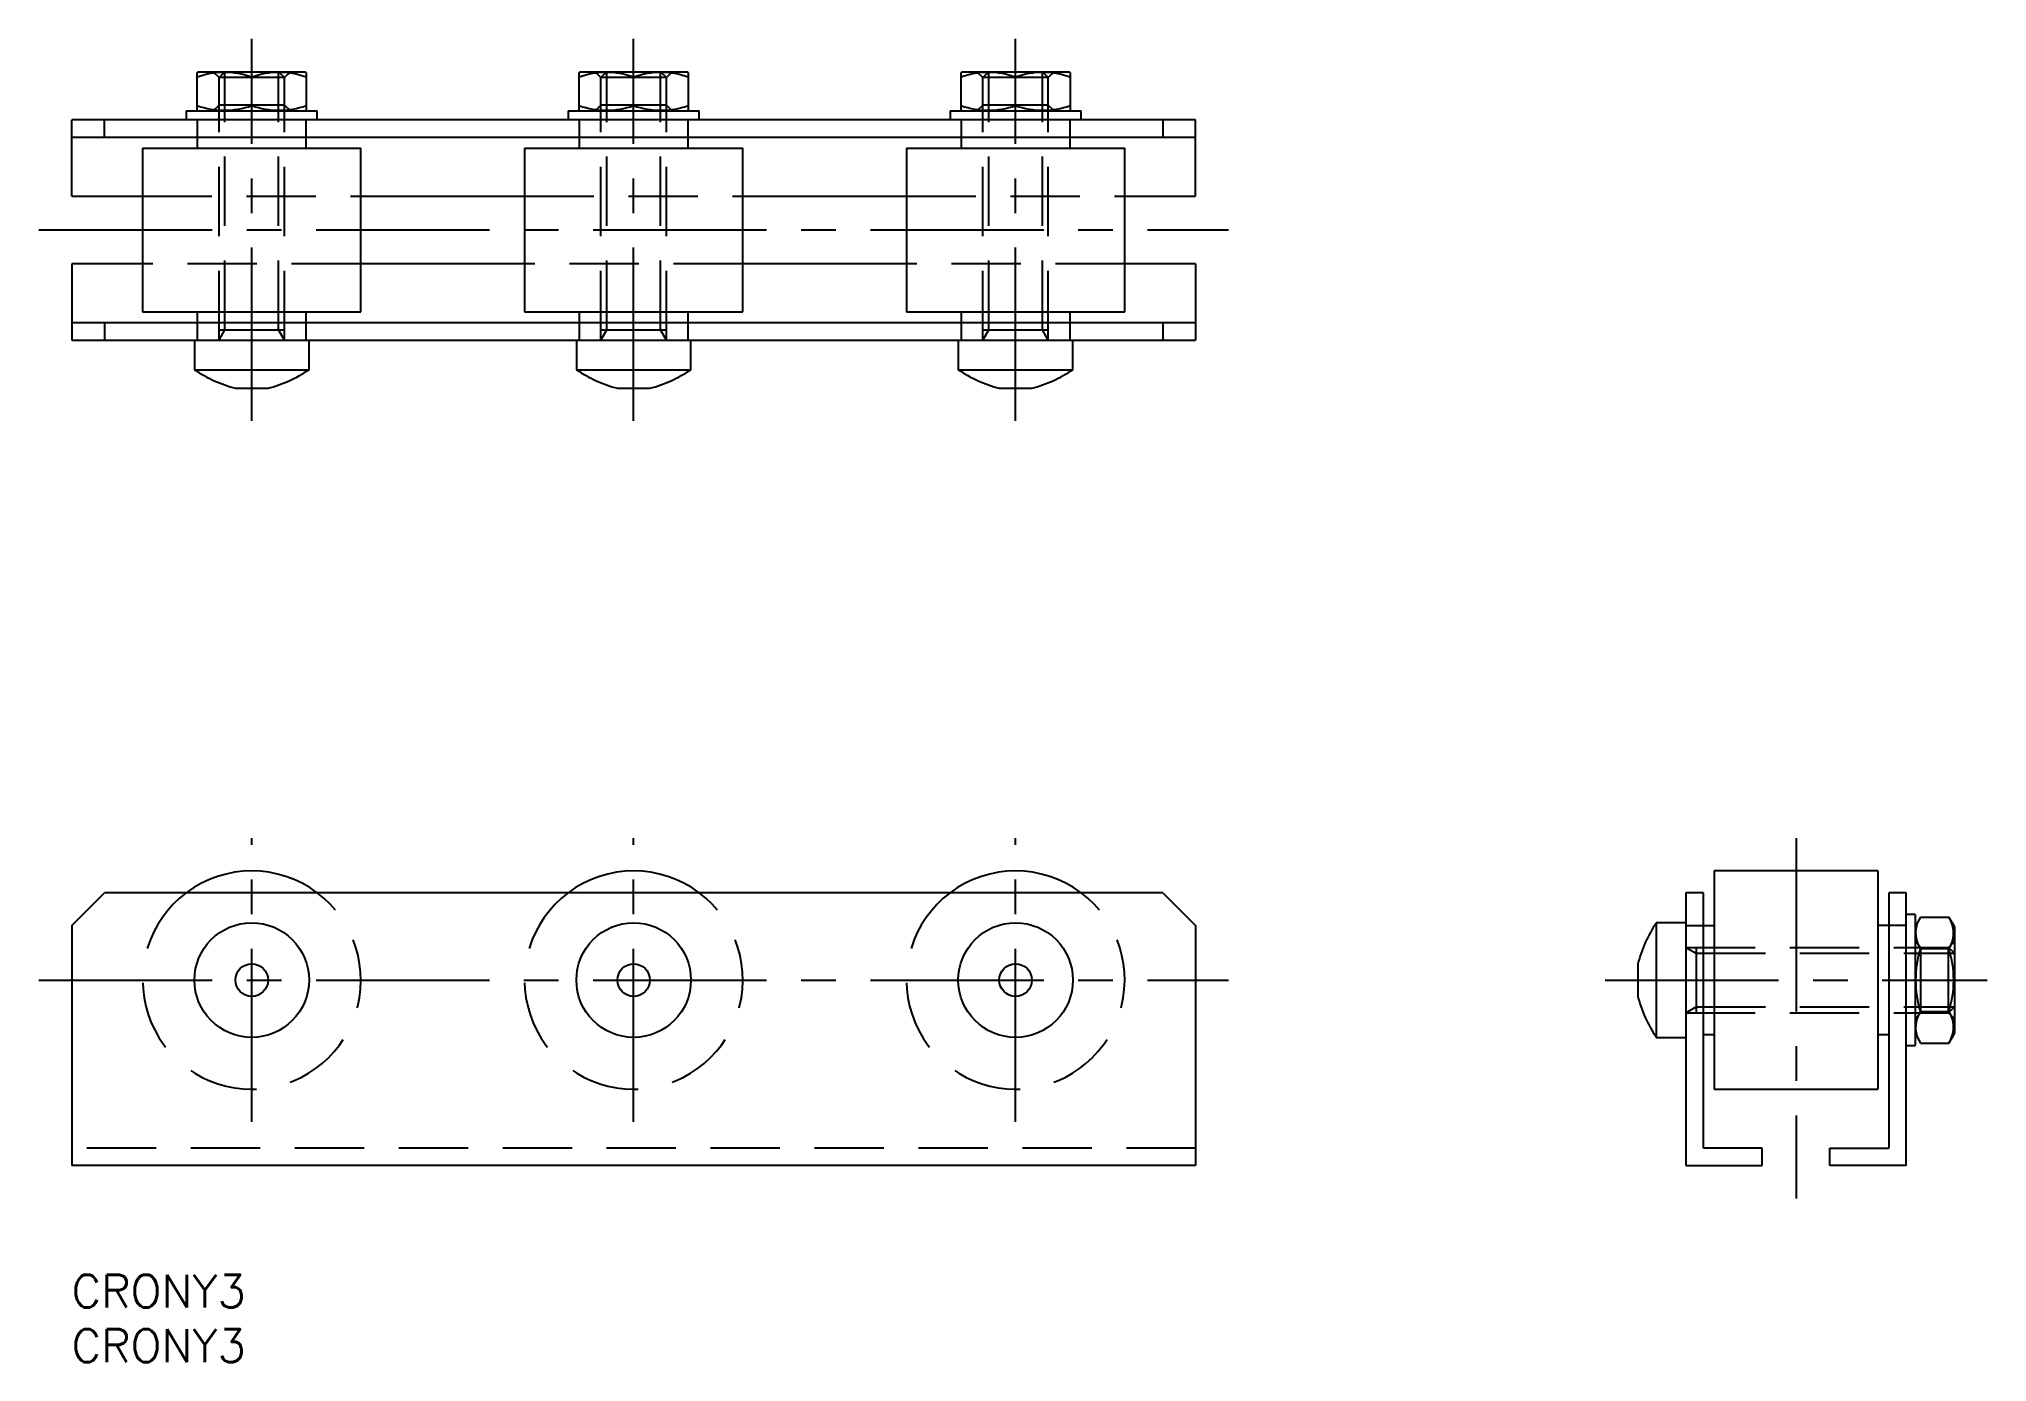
# Model space of a CAD drawing. Extents: x -3 to 176, y -8 to 113.
import ezdxf

# ---------------------------------------------------------------- set-up
doc = ezdxf.new("R2010")
doc.units = 0
doc.header["$LTSCALE"] = 0.5
doc.linetypes.add('CENTER', pattern=[50.8, 31.75, -6.35, 6.35, -6.35])
doc.linetypes.add('DASHED', pattern=[19.05, 12.7, -6.35])
for name, color, linetype in [('MSM_CENTER', 1, 'CENTER'), ('MSM_CONTINUOUS', 7, 'CONTINUOUS'), ('MSM_DASHED', 4, 'DASHED'), ('MSM_PART_NUMBER', 7, 'CONTINUOUS')]:
    doc.layers.add(name, color=color, linetype=linetype)
doc.styles.get("Standard").update_dxf_attribs({"font": 'txt.shx', "height": 3, "bigfont": 'bigfont.shx'})

# ---------------------------------------------------------------- blocks, each defined once
blk = doc.blocks.new('*U28')
at = {"layer": 'MSM_PART_NUMBER'}
blk.add_text('CRONY3', height=3, dxfattribs=at).set_placement((0, -3))
blk = doc.blocks.new('*U29')
at = {"layer": 'MSM_PART_NUMBER'}
blk.add_text('CRONY3', height=3, dxfattribs=at).set_placement((0, -8))

msp = doc.modelspace()

# ---------------------------------------------------------------- linework, layer by layer
at = {"layer": 'MSM_CENTER'}
for p, q in [((16.5, 78.24), (16.5, 113.24)), ((51.5, 78.24), (51.5, 113.24)), ((86.5, 78.24), (86.5, 113.24)), ((-3, 95.74), (106, 95.74)), ((16.5, 14), (16.5, 40)), ((51.5, 14), (51.5, 40)), ((86.5, 14), (86.5, 40)), ((158.03, 40), (158.03, 7)), ((-3, 27), (106, 27)), ((140.53, 27), (175.53, 27))]:
    msp.add_line(p, q, dxfattribs=at)
at = {"layer": 'MSM_CONTINUOUS'}
for p, q in [((11.6, 110.24), (11.5, 110.18)), ((11.5, 106.7), (11.5, 110.18)), ((11.6, 110.24), (21.4, 110.24)), ((16.5, 107.14), (16.5, 109.73)), ((21.5, 110.18), (21.4, 110.24)), ((21.5, 110.18), (21.5, 106.7)), ((46.6, 110.24), (46.5, 110.18)), ((46.5, 106.7), (46.5, 110.18)), ((46.6, 110.24), (56.4, 110.24)), ((51.5, 107.14), (51.5, 109.73)), ((56.5, 110.18), (56.4, 110.24)), ((56.5, 110.18), (56.5, 106.7)), ((81.6, 110.24), (81.5, 110.18)), ((81.5, 106.7), (81.5, 110.18)), ((81.6, 110.24), (91.4, 110.24)), ((86.5, 107.14), (86.5, 109.73)), ((91.5, 110.18), (91.4, 110.24)), ((91.5, 110.18), (91.5, 106.7)), ((0, 98.84), (0, 105.84)), ((103, 105.84), (0, 105.84)), ((3, 104.24), (3, 105.84)), ((10.5, 106.64), (10.5, 105.84)), ((10.5, 106.64), (22.5, 106.64)), ((11.5, 106.7), (11.6, 106.64)), ((21.4, 106.64), (21.5, 106.7)), ((22.5, 105.84), (22.5, 106.64)), ((45.5, 106.64), (45.5, 105.84)), ((45.5, 106.64), (57.5, 106.64)), ((46.5, 106.7), (46.6, 106.64)), ((56.4, 106.64), (56.5, 106.7)), ((57.5, 105.84), (57.5, 106.64)), ((80.5, 106.64), (80.5, 105.84)), ((80.5, 106.64), (92.5, 106.64)), ((81.5, 106.7), (81.6, 106.64)), ((91.4, 106.64), (91.5, 106.7)), ((92.5, 105.84), (92.5, 106.64)), ((100, 105.84), (100, 104.24)), ((103, 98.84), (103, 105.84)), ((0, 104.24), (103, 104.24)), ((11.5, 104.24), (11.5, 103.24)), ((21.5, 103.24), (21.5, 104.24)), ((46.5, 104.24), (46.5, 103.24)), ((56.5, 103.24), (56.5, 104.24)), ((81.5, 104.24), (81.5, 103.24)), ((91.5, 103.24), (91.5, 104.24)), ((6.5, 103.24), (6.5, 88.24)), ((6.5, 103.24), (26.5, 103.24)), ((26.5, 88.24), (26.5, 103.24)), ((41.5, 103.24), (41.5, 88.24)), ((41.5, 103.24), (61.5, 103.24)), ((61.5, 88.24), (61.5, 103.24)), ((76.5, 103.24), (76.5, 88.24)), ((76.5, 103.24), (96.5, 103.24)), ((96.5, 88.24), (96.5, 103.24)), ((0, 98.84), (6.5, 98.84)), ((26.5, 98.84), (41.5, 98.84)), ((61.5, 98.84), (76.5, 98.84)), ((96.5, 98.84), (103, 98.84)), ((0, 92.64), (0, 85.64)), ((6.5, 92.64), (0, 92.64)), ((41.5, 92.64), (26.5, 92.64)), ((76.5, 92.64), (61.5, 92.64)), ((103, 92.64), (96.5, 92.64)), ((103, 92.64), (103, 85.64)), ((6.5, 88.24), (26.5, 88.24)), ((11.5, 88.24), (11.5, 87.24)), ((21.5, 87.24), (21.5, 88.24)), ((41.5, 88.24), (61.5, 88.24)), ((46.5, 88.24), (46.5, 87.24)), ((56.5, 87.24), (56.5, 88.24)), ((76.5, 88.24), (96.5, 88.24)), ((81.5, 88.24), (81.5, 87.24)), ((91.5, 87.24), (91.5, 88.24)), ((103, 87.24), (0, 87.24)), ((3, 87.24), (3, 85.64)), ((100, 87.24), (100, 85.64)), ((0, 85.64), (103, 85.64)), ((11.25, 85.64), (11.25, 82.93)), ((21.75, 82.93), (21.75, 85.64)), ((46.25, 85.64), (46.25, 82.93)), ((56.75, 82.93), (56.75, 85.64)), ((81.25, 85.64), (81.25, 82.93)), ((91.75, 82.93), (91.75, 85.64)), ((11.25, 82.93), (21.75, 82.93)), ((46.25, 82.93), (56.75, 82.93)), ((81.25, 82.93), (91.75, 82.93)), ((15.01, 81.24), (17.99, 81.24)), ((50.01, 81.24), (52.99, 81.24)), ((85.01, 81.24), (87.99, 81.24)), ((150.53, 37), (150.53, 17)), ((165.53, 37), (150.53, 37)), ((165.53, 37), (165.53, 17)), ((0, 32), (3, 35)), ((100, 35), (3, 35)), ((100, 35), (103, 32)), ((149.53, 35), (147.93, 35)), ((147.93, 35), (147.93, 10)), ((149.53, 11.6), (149.53, 35)), ((166.53, 35), (166.53, 11.6)), ((168.13, 35), (166.53, 35)), ((168.13, 10), (168.13, 35)), ((145.22, 32.25), (145.22, 21.75)), ((147.93, 32.25), (145.22, 32.25)), ((168.93, 33), (168.13, 33)), ((168.93, 33), (168.93, 21)), ((169.43, 32.77), (168.93, 31.9)), ((169.43, 32.77), (172.02, 32.77)), ((172.53, 31.9), (172.02, 32.77)), ((0, 32), (0, 10)), ((103, 32), (103, 10)), ((147.93, 32), (150.53, 32)), ((168.13, 32), (165.53, 32)), ((172.53, 31.9), (172.53, 22.1)), ((169.43, 29.89), (172.02, 29.89)), ((143.53, 28.49), (143.53, 25.51)), ((169.43, 24.11), (172.02, 24.11)), ((145.22, 21.75), (147.93, 21.75)), ((149.53, 22), (150.53, 22)), ((165.53, 22), (166.53, 22)), ((168.93, 22.1), (169.43, 21.23)), ((172.02, 21.23), (172.53, 22.1)), ((168.13, 21), (168.93, 21)), ((169.43, 21.23), (172.02, 21.23)), ((150.53, 17), (165.53, 17)), ((154.93, 11.6), (149.53, 11.6)), ((154.93, 10), (154.93, 11.6)), ((161.13, 11.6), (166.53, 11.6)), ((161.13, 10), (161.13, 11.6)), ((103, 10), (0, 10)), ((147.93, 10), (154.93, 10)), ((168.13, 10), (161.13, 10))]:
    msp.add_line(p, q, dxfattribs=at)
for centre, radius in [((16.5, 27), 5.25), ((51.5, 27), 5.25), ((86.5, 27), 5.25), ((16.5, 27), 1.49), ((51.5, 27), 1.49), ((86.5, 27), 1.49)]:
    msp.add_circle(centre, radius, dxfattribs=at)
for centre, radius, start, end in [((14, 102.81), 7.37, 70.1592, 109.8408), ((19, 102.81), 7.37, 70.1592, 109.8408), ((49, 102.81), 7.37, 70.1592, 109.8408), ((54, 102.81), 7.37, 70.1592, 109.8408), ((84, 102.81), 7.37, 70.1592, 109.8408), ((89, 102.81), 7.37, 70.1592, 109.8408), ((14, 114.07), 7.37, 250.1592, 289.8408), ((19, 114.07), 7.37, 250.1592, 289.8408), ((49, 114.07), 7.37, 250.1592, 289.8408), ((54, 114.07), 7.37, 250.1592, 289.8408), ((84, 114.07), 7.37, 250.1592, 289.8408), ((89, 114.07), 7.37, 250.1592, 289.8408), ((18.04, 92.97), 12.12, 235.9445, 255.5214), ((14.96, 92.97), 12.12, 284.4786, 304.0555), ((53.04, 92.97), 12.12, 235.9445, 255.5214), ((49.96, 92.97), 12.12, 284.4786, 304.0555), ((88.04, 92.97), 12.12, 235.9445, 255.5214), ((84.96, 92.97), 12.12, 284.4786, 304.0555), ((16.5, 27), 10, 53.1301, 126.8699), ((51.5, 27), 10, 53.1301, 126.8699), ((86.5, 27), 10, 53.1301, 126.8699), ((155.26, 25.46), 12.12, 145.9445, 165.5214), ((171.54, 31.33), 2.56, 154.3574, 214.3573), ((169.91, 31.33), 2.56, 325.6427, 25.6426), ((178.59, 27), 9.61, 162.5124, 197.4876), ((162.86, 27), 9.61, 342.5124, 17.4876), ((155.26, 28.54), 12.12, 194.4786, 214.0555), ((171.54, 22.67), 2.56, 145.6427, 205.6426), ((169.91, 22.67), 2.56, 334.3574, 34.3573)]:
    msp.add_arc(centre, radius, start, end, dxfattribs=at)
at = {"layer": 'MSM_DASHED'}
for p, q in [((12.96, 110.24), (13.5, 109.7)), ((14.04, 110.24), (13.5, 109.7)), ((19.5, 109.7), (13.5, 109.7)), ((13.5, 85.64), (13.5, 109.7)), ((14.04, 86.58), (14.04, 110.24)), ((18.96, 110.24), (19.5, 109.7)), ((18.96, 86.58), (18.96, 110.24)), ((20.04, 110.24), (19.5, 109.7)), ((19.5, 85.64), (19.5, 109.7)), ((47.96, 110.24), (48.5, 109.7)), ((49.04, 110.24), (48.5, 109.7)), ((54.5, 109.7), (48.5, 109.7)), ((48.5, 85.64), (48.5, 109.7)), ((49.04, 86.58), (49.04, 110.24)), ((53.96, 110.24), (54.5, 109.7)), ((53.96, 86.58), (53.96, 110.24)), ((55.04, 110.24), (54.5, 109.7)), ((54.5, 85.64), (54.5, 109.7)), ((82.96, 110.24), (83.5, 109.7)), ((84.04, 110.24), (83.5, 109.7)), ((89.5, 109.7), (83.5, 109.7)), ((83.5, 85.64), (83.5, 109.7)), ((84.04, 86.58), (84.04, 110.24)), ((88.96, 110.24), (89.5, 109.7)), ((88.96, 86.58), (88.96, 110.24)), ((90.04, 110.24), (89.5, 109.7)), ((89.5, 85.64), (89.5, 109.7)), ((12.96, 106.64), (13.5, 107.18)), ((19.5, 107.18), (13.5, 107.18)), ((20.04, 106.64), (19.5, 107.18)), ((47.96, 106.64), (48.5, 107.18)), ((54.5, 107.18), (48.5, 107.18)), ((55.04, 106.64), (54.5, 107.18)), ((82.96, 106.64), (83.5, 107.18)), ((89.5, 107.18), (83.5, 107.18)), ((90.04, 106.64), (89.5, 107.18)), ((11.5, 105.84), (11.5, 104.24)), ((21.5, 104.24), (21.5, 105.84)), ((46.5, 105.84), (46.5, 104.24)), ((56.5, 104.24), (56.5, 105.84)), ((81.5, 105.84), (81.5, 104.24)), ((91.5, 104.24), (91.5, 105.84)), ((6.5, 98.84), (26.5, 98.84)), ((41.5, 98.84), (61.5, 98.84)), ((76.5, 98.84), (96.5, 98.84)), ((26.5, 92.64), (6.5, 92.64)), ((61.5, 92.64), (41.5, 92.64)), ((96.5, 92.64), (76.5, 92.64)), ((11.5, 87.24), (11.5, 85.64)), ((13.5, 86.58), (19.5, 86.58)), ((13.5, 85.64), (14.04, 86.58)), ((19.5, 85.64), (18.96, 86.58)), ((21.5, 85.64), (21.5, 87.24)), ((46.5, 87.24), (46.5, 85.64)), ((48.5, 86.58), (54.5, 86.58)), ((48.5, 85.64), (49.04, 86.58)), ((54.5, 85.64), (53.96, 86.58)), ((56.5, 85.64), (56.5, 87.24)), ((81.5, 87.24), (81.5, 85.64)), ((83.5, 86.58), (89.5, 86.58)), ((83.5, 85.64), (84.04, 86.58)), ((89.5, 85.64), (88.96, 86.58)), ((91.5, 85.64), (91.5, 87.24)), ((168.93, 30.54), (169.47, 30)), ((172.53, 30.54), (171.99, 30)), ((147.93, 30), (171.99, 30)), ((147.93, 30), (148.86, 29.46)), ((148.86, 30), (148.86, 24)), ((148.86, 29.46), (172.53, 29.46)), ((169.47, 24), (169.47, 30)), ((171.99, 24), (171.99, 30)), ((172.53, 29.46), (171.99, 30)), ((147.93, 24), (148.86, 24.54)), ((147.93, 24), (171.99, 24)), ((148.86, 24.54), (172.53, 24.54)), ((168.93, 23.46), (169.47, 24)), ((172.53, 24.54), (171.99, 24)), ((172.53, 23.46), (171.99, 24)), ((103, 11.6), (0, 11.6))]:
    msp.add_line(p, q, dxfattribs=at)
for centre in [(16.5, 27), (51.5, 27), (86.5, 27)]:
    msp.add_arc(centre, 10, 126.8699, 53.1301, dxfattribs=at)

# ---------------------------------------------------------------- block references
at = {"layer": 'MSM_CONTINUOUS'}
for name in ['*U28', '*U29']:
    msp.add_blockref(name, (0, 0), dxfattribs=at)

doc.saveas('drawing.dxf')
